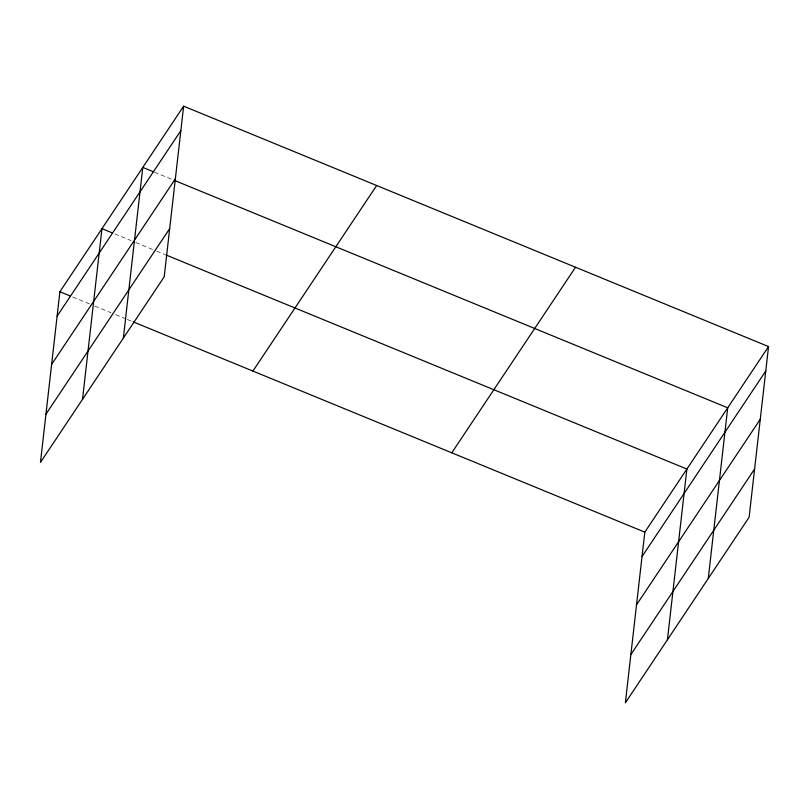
<?xml version="1.0" encoding="UTF-8"?>
<svg xmlns="http://www.w3.org/2000/svg" width="809" height="809" viewBox="0 0 809 809"><rect width="100%" height="100%" fill="white"/><g stroke="black" fill="none" stroke-linecap="round" stroke-linejoin="round"><path stroke-width="0.61" stroke-dasharray="4.04 3.03" d="M154.428 172.196L173.035 179.841M114.757 233.902L131.038 240.597M135.69 242.508L155.459 250.638M156.622 251.114L164.753 254.461M72.689 296.994L90.133 304.164M94.784 306.075L111.055 312.77M115.707 314.681L126.174 318.979M127.337 319.464L131.988 321.375"/><path stroke-width="1.21" d="M183.633 106.181L59.896 291.746L40.45 462.424L164.187 276.86L183.633 106.181L768.55 346.576L749.104 517.254L625.367 702.819L644.813 532.14L768.55 346.576M82.518 399.333L101.964 228.654L112.431 232.952M123.352 338.091L142.799 167.412L153.265 171.71M667.435 639.727L686.881 469.048L165.916 254.936M708.269 578.496L727.716 407.817L174.198 180.316M57.115 316.157L180.852 130.593M51.614 364.424L175.351 178.86M45.951 414.157L169.688 228.593M252.914 371.078L376.66 185.514M451.786 452.807L575.533 267.243M642.033 556.562L765.769 370.997M636.531 604.829L760.268 419.264M630.868 654.552L754.605 468.987M59.896 291.746L70.363 296.043M133.151 321.851L644.813 532.14"/></g></svg>
